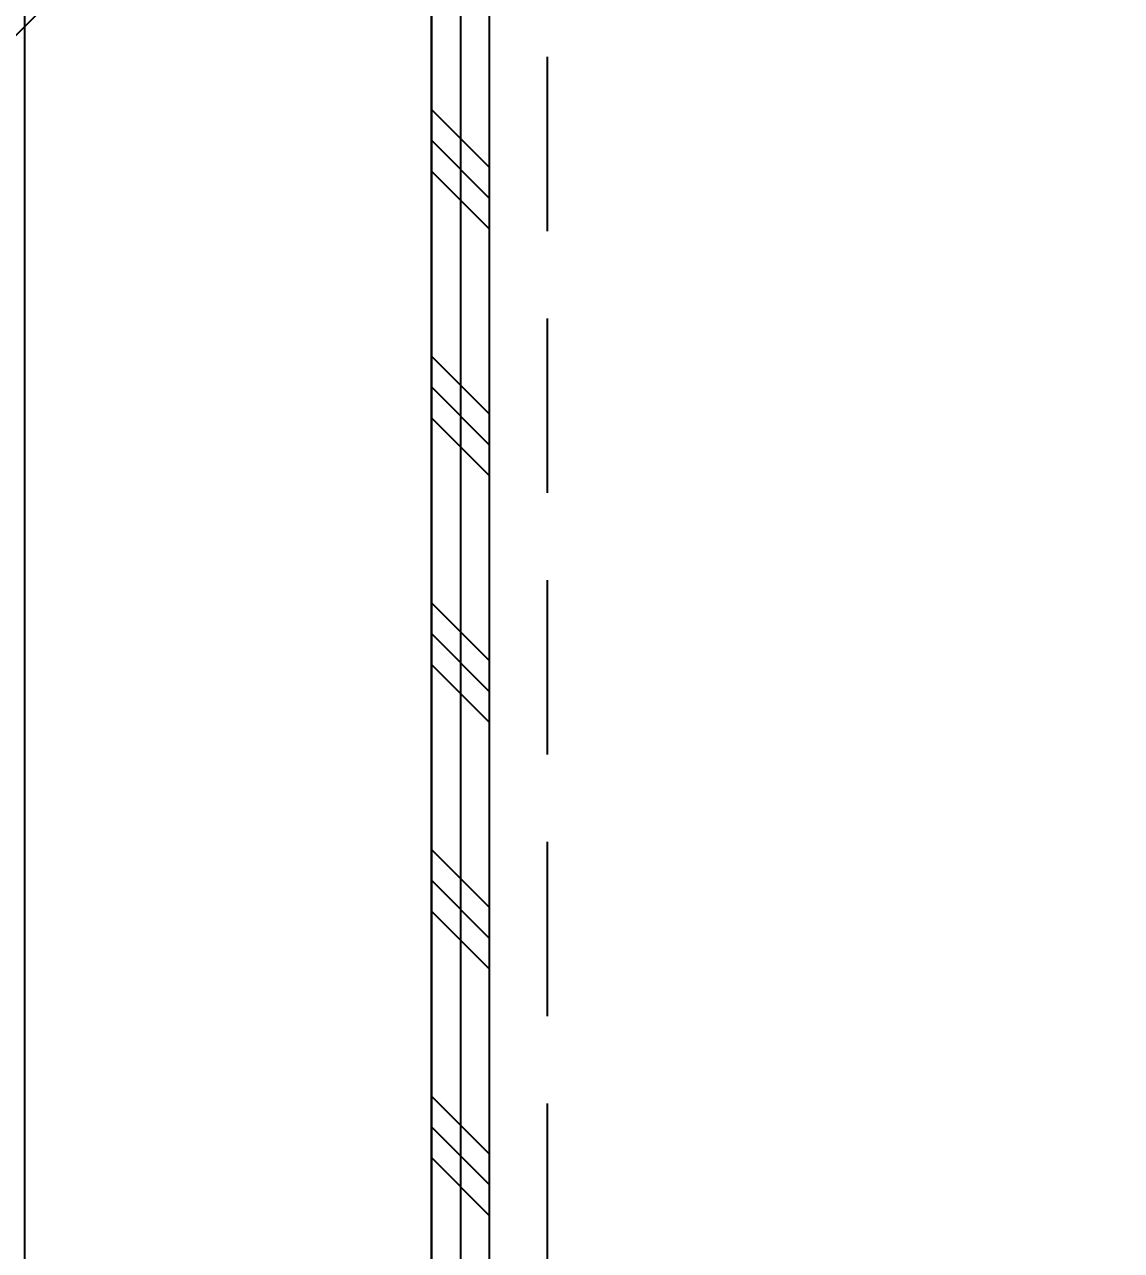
# Model space of a CAD drawing. Header units: inches. Extents: x -2661 to 42767, y -1222 to 9099.
# Drawn here: x -1903.66 to -1894.22, y 3467.28 to 3477.83 of the extents above; entities that cross this region are included whole.
import ezdxf
from ezdxf import colors
from ezdxf.entities.mleader import LeaderData, LeaderLine
from ezdxf.math import Vec2, Vec3

# ---------------------------------------------------------------- set-up
doc = ezdxf.new("R2010")
doc.units = ezdxf.units.IN
doc.header["$LTSCALE"] = 12
doc.header["$MEASUREMENT"] = 0
doc.linetypes.add('HIDDEN2', pattern=[0.1875, 0.125, -0.0625])
for name, color, linetype in [('S-ANNO-NOTE', 4, 'CONTINUOUS'), ('S-ARCH-FINISHES', 1, 'HIDDEN2'), ('S-WOOD', 3, 'CONTINUOUS')]:
    doc.layers.add(name, color=color, linetype=linetype)
doc.styles.add('Arial', font='arial.ttf', dxfattribs={"width": 0.85})

msp = doc.modelspace()

# ---------------------------------------------------------------- hatches: boundary and pattern name
at = {"layer": 'S-WOOD'}
h = msp.add_hatch(dxfattribs=at)
h.set_pattern_fill('PLAST', color=1, scale=6, angle=-45, style=0)
h.set_pattern_definition([(315, (-1900.1552, 3493.5333), (1.06066, 1.06066), []), (315, (-1900.0227, 3493.6658), (1.06066, 1.06066), []), (315, (-1899.8901, 3493.7984), (1.06066, 1.06066), [])])
h.paths.add_polyline_path([(-1900.15525, 3481.92171), (-1900.15525, 3453.54657), (-1899.65525, 3453.54657), (-1899.65525, 3481.92171)])

# ---------------------------------------------------------------- linework, layer by layer
at = {"layer": 'S-ARCH-FINISHES'}
msp.add_lwpolyline([(-1899.15525, 3453.54657), (-1899.15525, 3481.79671), (-1867.23646, 3481.79671)], dxfattribs=at)
at = {"layer": 'S-WOOD', "color": 1}
msp.add_line((-1899.90525, 3481.92171), (-1899.90525, 3453.54657), dxfattribs=at)
at = {"layer": 'S-WOOD'}
msp.add_lwpolyline([(-1900.15525, 3481.92171), (-1900.15525, 3453.54657), (-1899.65525, 3453.54657), (-1899.65525, 3481.92171)], close=True, dxfattribs=at)
msp.add_lwpolyline([(-1900.15525, 3453.54657), (-1900.15525, 3479.29671), (-1903.65525, 3479.29671), (-1903.65525, 3453.54657)], dxfattribs=at)

# ---------------------------------------------------------------- leaders
at = {"layer": 'S-ANNO-NOTE'}
ml = msp.add_multileader_mtext('Standard', dxfattribs=at)
ml.set_content('\\A1;{\\C4;BEAM PER PLAN OR SHEAR WALL SCHEDULE}', color=4, style='Arial')
ml.set_leader_properties(color=2)
ml.build(insert=Vec2(0, 0))
ml.multileader.update_dxf_attribs({"dogleg_length": 0.36, "arrow_head_size": 1.3125, "scale": 12})
ctx = ml.context
ctx.base_point, ctx.scale, ctx.char_height, ctx.arrow_head_size, ctx.landing_gap_size, ctx.plane_origin = Vec3(-1886.41663, 3472.94205), 12, 1.125, 1.3125, 1.08, Vec3(-1864.7523, 3772.45438)
notes = []
notes.append((ctx, [(1, (1, 1, 0), (-1887.91663, 3472.94205), (1, 0), 1.5, [(0, [(-1900.15525, 3485.18067)], 0, [])])]))
ctx.mtext.insert, ctx.mtext.width, ctx.mtext.flow_direction = Vec3(-1885.33663, 3473.51414), 17.875, 5
ml = msp.add_multileader_mtext('Standard', dxfattribs=at)
ml.set_content('\\A1;{\\C4;WOOD SCREWS TOP PLATE CONNECTION TO BEAM PER SHEAR WALL SCHEDULE}', color=4, style='Arial')
ml.set_leader_properties(color=2)
ml.build(insert=Vec2(0, 0))
ml.multileader.update_dxf_attribs({"dogleg_length": 0.36, "arrow_head_size": 1.3125, "scale": 12})
ctx = ml.context
ctx.base_point, ctx.scale, ctx.char_height, ctx.arrow_head_size, ctx.landing_gap_size, ctx.plane_origin = Vec3(-1935.52222, 3465.34068), 12, 1.125, 1.3125, 1.08, Vec3(-1947.89524, 3768.69042)
ctx.text_align_type = 2
notes.append((ctx, [(1, (1, 1, 0), (-1916.12128, 3465.34068), (-1, 0), 1.5, [(1, [(-1902.16525, 3479.29671)], 0, [])])]))
ctx.mtext.insert, ctx.mtext.width, ctx.mtext.alignment, ctx.mtext.flow_direction = Vec3(-1918.70128, 3465.91277), 17.75, 3, 5
ml = msp.add_multileader_mtext('Standard', dxfattribs=at)
ml.set_content('\\A1;{\\C4;FULL DEPTH 1\\H0.7x;\\S3#4;\\H1.42857x;"x LSL LEDGER w/ FASTENING PER TYPICAL LEDGER FASTENING DETAIL TYP., U.O.N.}', color=4, style='Arial')
ml.set_leader_properties(color=2)
ml.build(insert=Vec2(0, 0))
ml.multileader.update_dxf_attribs({"dogleg_length": 0.36, "arrow_head_size": 1.3125, "scale": 12})
ctx = ml.context
ctx.base_point, ctx.scale, ctx.char_height, ctx.arrow_head_size, ctx.landing_gap_size, ctx.plane_origin = Vec3(-1849.71068, 3468.51451), 12, 1.125, 1.3125, 1.08, Vec3(-1829.25318, 3750.71407)
ctx.text_align_type = 2
notes.append((ctx, [(1, (1, 1, 0), (-1823.61079, 3468.51451), (-1, 0), 1.5, [(0, [(-1815.81643, 3477.63817)], 0, [])])]))
ctx.mtext.insert, ctx.mtext.width, ctx.mtext.alignment, ctx.mtext.flow_direction = Vec3(-1826.19079, 3469.18828), 22.75, 3, 5
ml = msp.add_multileader_mtext('Standard', dxfattribs=at)
ml.set_content('\\A1;STEEL BEAM PER PLAN w/ NAILER AND WEB FILLERS PER TYPICAL DETAIL', color=4, style='Arial')
ml.set_leader_properties(color=2)
ml.build(insert=Vec2(0, 0))
ml.multileader.update_dxf_attribs({"dogleg_length": 0.36, "arrow_head_size": 1.3125, "scale": 12})
ctx = ml.context
ctx.base_point, ctx.scale, ctx.char_height, ctx.arrow_head_size, ctx.landing_gap_size, ctx.plane_origin = Vec3(-1844.32153, 3461.51451), 12, 1.125, 1.3125, 1.08, Vec3(-1829.25318, 3747.93055)
ctx.text_align_type = 2
notes.append((ctx, [(1, (1, 1, 0), (-1823.61079, 3461.51451), (-1, 0), 1.5, [(0, [(-1809.94143, 3476.21353)], 0, [])])]))
ctx.mtext.insert, ctx.mtext.width, ctx.mtext.alignment, ctx.mtext.flow_direction = Vec3(-1826.19079, 3462.0866), 17.1637398, 3, 5
for ctx, leaders in notes:
    for number, flags, end, landing, length, lines in leaders:
        leader = LeaderData()
        leader.index, (leader.has_last_leader_line, leader.has_dogleg_vector, leader.attachment_direction) = number, flags
        leader.last_leader_point, leader.dogleg_vector, leader.dogleg_length = Vec3(end), Vec3(landing), length
        for number, points, colour, breaks in lines:
            line = LeaderLine()
            line.index, line.vertices, line.color, line.breaks = number, Vec3.list(points), colors.encode_raw_color(colour), breaks
            leader.lines.append(line)
        ctx.leaders.append(leader)

doc.saveas('drawing.dxf')
